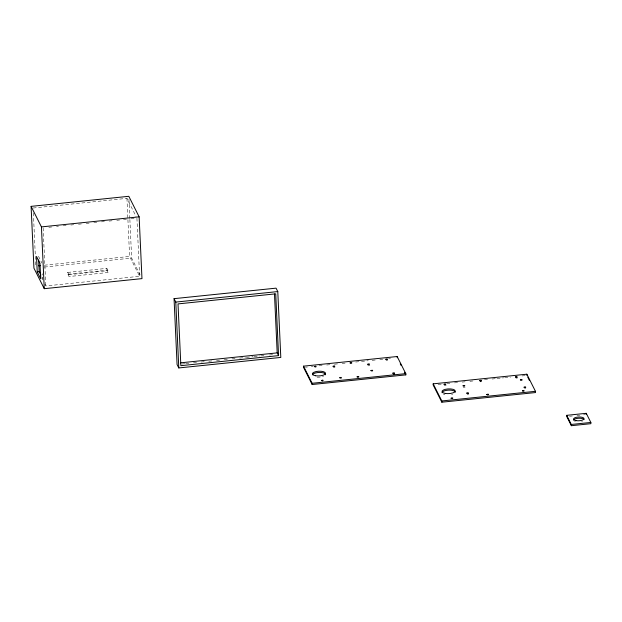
<?xml version="1.0" encoding="UTF-8"?>
<svg xmlns="http://www.w3.org/2000/svg" width="622" height="622" viewBox="0 0 622 622"><rect width="100%" height="100%" fill="white"/><g stroke="black" fill="none" stroke-linecap="round" stroke-linejoin="round"><path stroke-width="0.47" stroke-dasharray="3.11 2.33" d="M369.88 365.448L368.613 365.86L367.812 365.409M446.153 385.64L444.155 385.671M465.093 387.203L463.149 387.195M334.978 367.742L333.275 367.765M387.615 360.744L386.052 360.76M525.722 388.758L524.47 388.773M33.137 208.02L126.942 198.356L136.062 216.487M48.866 227.279L51.743 226.983M56.524 226.494L58.445 226.299M63.226 225.802L66.095 225.506M70.885 225.016L73.754 224.721M78.543 224.223L81.412 223.928M86.201 223.438L89.07 223.142M93.852 222.645L96.729 222.349M101.51 221.86L104.387 221.564M109.169 221.074L112.046 220.779M116.827 220.281L119.696 219.986M123.529 219.589L126.398 219.294M131.188 218.804L134.057 218.509M44.419 265.205L129.601 256.427L139.592 276.285L45.787 285.949L44.924 284.223M44.473 267.063L131.646 258.083L140.681 276.059M67.751 272.405L106.836 268.377L107.987 270.663L108.072 272.514L68.988 276.541L67.837 274.255L67.751 272.405L68.902 274.683L68.988 276.541M67.837 274.255L106.922 270.228L108.072 272.514M68.902 274.683L107.987 270.663M181.888 364.025L184.773 363.722M185.737 363.629L189.586 363.232M193.434 362.836L197.283 362.439M201.131 362.043L204.98 361.646M208.829 361.25L212.677 360.853M216.526 360.457L220.382 360.06M224.231 359.664L228.08 359.267M231.928 358.871L235.777 358.474M239.625 358.078L245.402 357.479M246.359 357.378L253.1 356.686M254.064 356.593L259.833 355.994M260.797 355.893L264.645 355.496M269.458 355.007L273.307 354.61M305.488 367.205L307.423 367.003M311.28 366.607L313.216 366.405M319.008 365.814L322.872 365.417M326.737 365.013L330.593 364.616M334.457 364.22L338.321 363.823M342.186 363.427L345.078 363.124M355.706 362.035L360.535 361.537M361.499 361.436L368.255 360.737M372.119 360.34L375.983 359.944M379.848 359.547L382.74 359.244M388.54 358.653L390.468 358.451M438.059 384.583L442.887 384.085M446.752 383.688L450.616 383.292M454.48 382.895L458.344 382.499M462.208 382.095L465.101 381.799M469.929 381.302L472.829 381.006M484.414 379.809L488.278 379.412M492.142 379.016L496.006 378.619M496.97 378.518L503.727 377.818M504.699 377.725L510.491 377.126M522.076 375.929L525.94 375.532M569.558 416.281L572.349 415.994M577.006 415.519L579.797 415.232M583.514 414.843L585.38 414.656M38.478 256.256L41.923 263.106M41.775 276.837L42.63 278.555L42.413 273.727M41.884 278.182L42.747 279.908M136.926 218.213L139.592 276.285M128.941 199.195L129.827 218.501M129.874 219.465L131.646 258.083M126.942 198.356L127.875 218.68M127.914 219.652L129.601 256.427M106.836 268.377L106.922 270.228M43.128 227.877L45.787 285.949M33.363 212.856L35.804 266.092M452.692 394.216A6.624 2.364 -2.6 0 1 451.572 394.503M444.886 394.581A6.624 2.364 -2.6 0 1 443.416 394.138M582.456 421.366A5.295 1.889 -2.6 0 1 581.609 421.63M575.366 421.693A5.295 1.889 -2.6 0 1 574.627 421.444M323.526 376.357A6.624 2.364 -2.6 0 1 322.468 376.691M320.151 377.095A6.624 2.364 -2.6 0 1 316.396 377.095"/><path stroke-width="0.93" d="M480.153 381.613L481.086 381.48M393.337 374.125L394.667 374.133M516.104 377.857L517.177 377.842M467.379 394.037L468.452 394.029M31.1 206.364L128.808 196.303L139.141 216.845L141.971 278.625L44.263 288.686L33.93 268.144L31.1 206.364L41.433 226.906L44.263 288.686M41.433 226.906L139.141 216.845M38.673 265.796L40.586 265.602M37.234 271.907L40.679 278.749L39.971 263.308L36.527 256.458L37.234 271.907L39.194 271.705L40.912 275.126M174.051 298.661L276.059 288.149L277.785 291.578L280.802 357.432L178.794 367.944L177.076 364.515L174.051 298.661L175.777 302.082L178.794 367.944M175.777 302.082L277.785 291.578M180.434 362.844L277.187 352.876L278.563 355.621L180.854 365.682L178.016 303.901L275.725 293.833L278.563 355.621M303.497 366.164L397.17 356.523L405.785 373.635L405.839 374.872L312.166 384.52L303.559 367.4L303.497 366.164L312.112 383.284L312.166 384.52M312.112 383.284L405.785 373.635M433.176 383.844L526.85 374.195L535.456 391.316L535.519 392.552L441.845 402.201L433.231 385.08L433.176 383.844L441.791 400.965L441.845 402.201M441.791 400.965L535.456 391.316M566.712 415.333L586.251 413.319L590.846 422.455L590.9 423.691L571.361 425.697L566.766 416.569L566.712 415.333L571.299 424.461L571.361 425.697M571.299 424.461L590.846 422.455M527.767 377.142L529.485 380.571M400.241 363.746L401.104 365.456M404.549 372.306L405.839 374.872M586.251 413.319L586.305 414.555M526.85 374.195L526.904 375.431M397.17 356.523L397.225 357.751M274.481 293.996L277.187 352.876M38.657 260.12L39.194 271.705M442.063 392.739A6.624 2.364 -2.6 0 1 448.734 390.126A6.624 2.364 -2.6 0 1 455.288 392.249M573.57 420.145A5.295 1.889 -2.6 0 1 578.647 418.248A5.295 1.889 -2.6 0 1 584.042 419.593M312.423 374.833A6.624 2.364 -2.6 0 1 319.692 372.438A6.624 2.364 -2.6 0 1 325.578 374.802M314.39 366.622C316.606 367.967 316.816 365.277 314.437 366.545M321.395 380.54C323.572 381.939 323.883 379.109 321.395 380.54M333.065 366.296C335.196 367.68 335.623 364.904 333.081 366.257M339.729 377.803C341.937 379.148 342.147 376.481 339.767 377.733M350.085 362.945C352.153 364.344 352.635 361.561 350.1 362.906M357.09 376.87C359.259 378.269 359.586 375.439 357.09 376.87M367.719 364.251C369.802 365.643 370.323 362.867 367.734 364.212M370.922 370.626C373.076 372.034 373.441 369.188 370.922 370.626M385.78 359.267C387.934 360.667 388.315 357.837 385.78 359.267M392.785 373.192C394.869 374.584 395.405 371.793 392.801 373.153M444.069 384.303C446.433 385.64 446.316 382.927 444.085 384.264M451.067 398.22C453.127 399.627 453.617 396.836 451.082 398.189M463.056 385.827C465.17 387.211 465.621 384.45 463.079 385.788M466.733 393.127C468.902 394.535 469.245 391.689 466.733 393.127M479.764 380.625C481.926 382.025 482.268 379.195 479.764 380.625M486.769 394.542C488.915 395.95 489.304 393.112 486.769 394.542M515.459 376.948C517.652 378.339 517.908 375.525 515.459 376.948M520.381 379.918C522.597 381.302 522.923 378.479 520.381 379.918M522.464 390.873C524.61 392.28 524.914 389.442 522.464 390.873M524.058 387.226C526.142 388.626 526.546 385.85 524.074 387.187M445.266 393.431A6.624 2.364 -2.6 0 0 455.234 391.013A6.624 2.364 -2.6 0 0 445.36 389.333A6.624 2.364 -2.6 0 0 445.266 393.431M576.089 420.627A5.295 1.889 -2.6 0 0 584.066 418.699A5.295 1.889 -2.6 0 0 576.166 417.354A5.295 1.889 -2.6 0 0 576.089 420.627M315.587 375.75A6.624 2.364 -2.6 0 0 325.555 373.332A6.624 2.364 -2.6 0 0 315.688 371.653A6.624 2.364 -2.6 0 0 315.587 375.75"/></g></svg>
